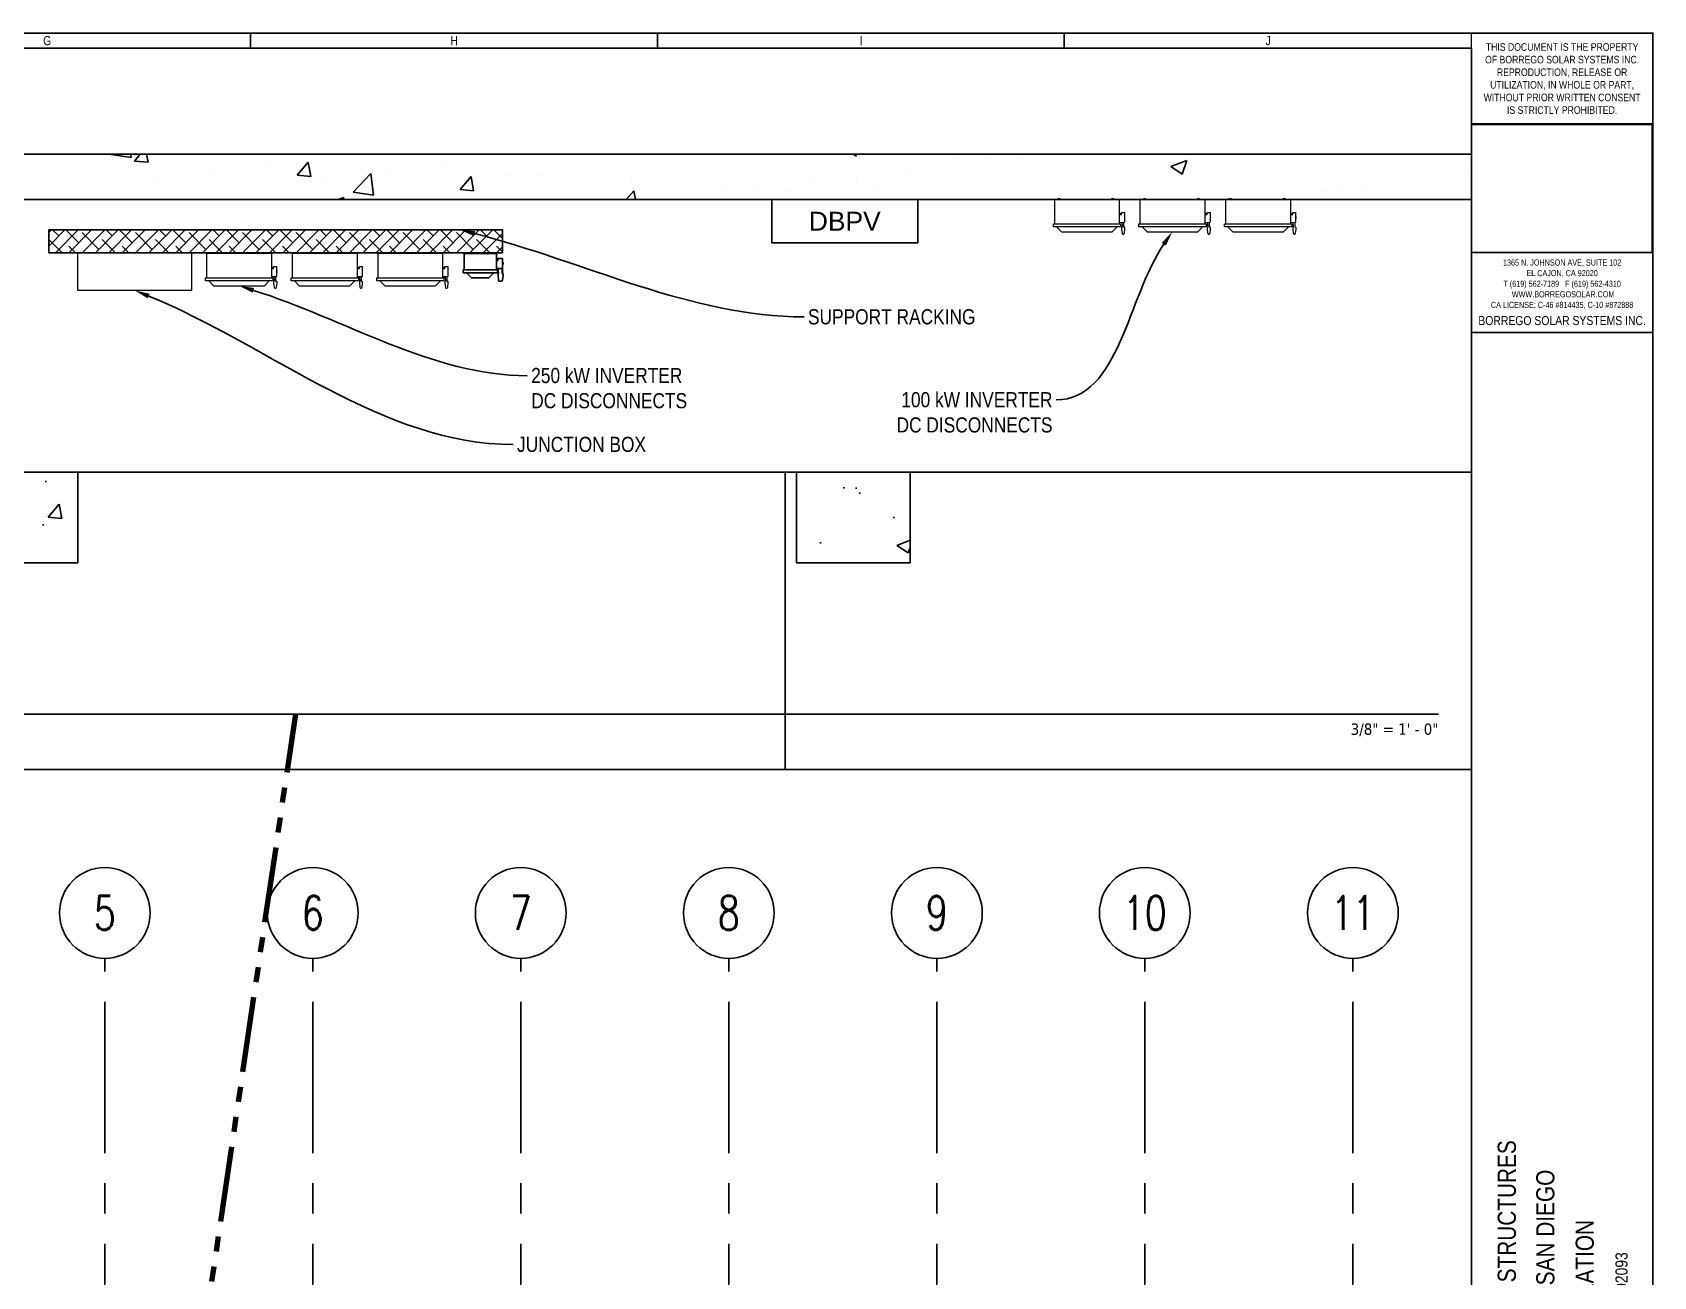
# Model space of a CAD drawing. Header units: inches. Extents: x -0.6 to 34.9, y 0.8 to 24.1.
# Drawn here: x 21.46 to 34.86, y 13.8 to 24.08 of the extents above; entities that cross this region are included whole.
import ezdxf
from ezdxf import colors
from ezdxf.entities.mleader import LeaderData, LeaderLine
from ezdxf.enums import TextEntityAlignment as Align
from ezdxf.math import Vec2, Vec3

# ---------------------------------------------------------------- set-up
doc = ezdxf.new("R2010")
doc.units = ezdxf.units.IN
doc.header["$MEASUREMENT"] = 0
for name, pattern in [('772-1$0$CENTER', [2, 1.25, -0.25, 0.25, -0.25]), ('DASHED', [0.75, 0.5, -0.25]), ('PHANTOM2', [1.25, 0.625, -0.125, 0.125, -0.125, 0.125, -0.125])]:
    doc.linetypes.add(name, pattern=pattern)
for name, color, linetype in [('$AUDIT_BAD_LAYER1', 7, 'Continuous'), ('772-1$0$A-AREA', 9, 'Continuous'), ('772-1$0$A-COLS', 1, 'Continuous'), ('772-1$0$A-GRID', 8, '772-1$0$CENTER'), ('772-1$0$A-WALL-FULL', 7, 'Continuous'), ('772-1$0$A-WALL-PATT', 8, 'Continuous'), ('Annotations', 250, 'Continuous'), ('BORDER', 7, 'Continuous'), ('BS Title Block 24 x 36$0$TITLEBLOCK', 7, 'Continuous'), ('E - Equipment New', 7, 'Continuous'), ('OBJECT1', 1, 'Continuous')]:
    doc.layers.add(name, color=color, linetype=linetype)
doc.layers.add('CONTINUOUS1', color=7, linetype='Continuous', lineweight=20)
doc.layers.add('Non Printing', color=253, linetype='Continuous', plot=False)
doc.styles.add('772-1$0$WDI-01', font='romans.shx')
doc.styles.add('Borrego 16TH', font='ARIALN.TTF', dxfattribs={"height": 0.0875})
doc.styles.add('Borrego 8th NO-ANNO', font='ARIALN.TTF')
doc.styles.add('BS Title Block 24 x 36$0$Borrego', font='ARIALN.TTF')
doc.styles.get("Standard").update_dxf_attribs({"font": 'ARIAL.TTF'})
doc.styles.add('Tahoma', font='TAHOMA.TTF')
picture_1 = doc.add_image_def('image1.tif', size_in_pixel=(1233, 872))
pattern_1 = [(50, (-47.0093, -102.9723), (1.344863, -0.11766), [0.140625, -1.546875]), (355, (-47.0093, -102.9723), (-0.260159, 1.41036), [0.1125, -1.2375]), (100.4514, (-46.8972, -102.9822), (1.084705, 1.292699), [0.119513, -1.314641]), (46.1842, (-47.0093, -102.5973), (2.001077, -0.310348), [0.210937, -2.320312]), (96.6356, (-46.8425, -102.6232), (1.752493, 1.82647), [0.17927, -1.971962]), (351.1842, (-47.0093, -102.5973), (1.75249, 1.826472), [0.16875, -1.85625]), (21, (-46.8218, -102.6911), (1.119201, -0.75491), [0.140625, -1.546875]), (326, (-46.8218, -102.6911), (0.456216, 1.359656), [0.1125, -1.2375]), (71.4514, (-46.7285, -102.754), (1.575417, 0.604745), [0.119513, -1.314641]), (37.5, (-47.00926, -102.97235), (0.0227997, 0.624176), [0, -1.2225, 0, -1.25625, 0, -1.2421875]), (7.5, (-47.00926, -102.97235), (0.4932554, 0.739522), [0, -0.71625, 0, -1.194375, 0, -0.4734375]), (327.5, (-47.4274, -102.97235), (1.000917, -0.0422904), [0, -0.46875, 0, -1.4625, 0, -1.940625]), (317.5, (-47.6149, -102.97235), (1.093474, 0.187697), [0, -0.609375, 0, -0.97125, 0, -1.378125])]

# ---------------------------------------------------------------- blocks, each defined once
blk = doc.blocks.new('*E139')
at = {"layer": '772-1$0$A-GRID'}
for p, q in [((11.871, 0, 0), (11.871, 15.608, 0)), ((13.589, 0, 0), (13.589, 15.608, 0)), ((15.308, 0, 0), (15.308, 15.608, 0)), ((17.027, 0, 0), (17.027, 15.608, 0))]:
    blk.add_line(p, q, dxfattribs=at)
at = {"layer": '772-1$0$A-GRID', "linetype": '772-1$0$CENTER'}
for p, q in [((18.746, 0, 0), (18.746, 15.608, 0)), ((20.464, 0, 0), (20.464, 15.608, 0)), ((22.183, 0, 0), (22.183, 15.608, 0))]:
    blk.add_line(p, q, dxfattribs=at)
at = {"layer": '772-1$0$A-GRID', "color": 30, "linetype": 'Continuous'}
for centre in [(11.871, 15.983, 0), (13.589, 15.983, 0), (15.308, 15.983, 0), (17.027, 15.983, 0), (18.746, 15.983, 0), (20.464, 15.983, 0), (22.183, 15.983, 0)]:
    blk.add_circle(centre, 0.375, dxfattribs=at)
at = {"layer": '772-1$0$A-GRID', "color": 2, "linetype": 'Continuous', "style": '772-1$0$WDI-01', "width": 0.75}
for s, height, p in [('5', 0.281, (11.871, 15.983, 0)), ('6', 0.281, (13.589, 15.983, 0)), ('7', 0.281, (15.308, 15.983, 0)), ('8', 0.281, (17.027, 15.983, 0)), ('9', 0.281, (18.746, 15.983, 0)), ('10', 0.2813, (20.464, 15.983, 0)), ('11', 0.2813, (22.183, 15.983, 0))]:
    blk.add_text(s, height=height, dxfattribs=at).set_placement(p, align=Align.MIDDLE)
blk = doc.blocks.new('*E277')
at = {"layer": '772-1$0$A-WALL-PATT'}
h = blk.add_hatch(dxfattribs=at)
h.set_pattern_fill('AR-CONC', color=256, scale=0.1875, style=0)
h.set_pattern_definition(pattern_1)
h.paths.add_polyline_path([(1.462, 1.708), (1.462, 2.458), (0.525, 2.458), (0.525, 1.708)])
h = blk.add_hatch(dxfattribs=at)
h.set_pattern_fill('AR-CONC', color=256, scale=0.1875, style=0)
h.set_pattern_definition(pattern_1)
h.paths.add_polyline_path([(7.4, 2.458), (7.4, 1.708), (8.337, 1.708), (8.337, 2.458)])
h = blk.add_hatch(dxfattribs=at)
h.set_pattern_fill('AR-CONC', color=256, scale=0.1875, style=0)
h.set_pattern_definition(pattern_1)
h.paths.add_polyline_path([(14.275, 2.458), (14.275, 1.708), (15.212, 1.708), (15.212, 2.458)])
at = {"layer": '772-1$0$A-AREA'}
for points in [[(19.85, 5.083), (0, 5.083)], [(19.85, 4.708), (0, 4.708)], [(0, 2.458), (19.85, 2.458)], [(19.85, 2.458), (14.181, 2.458), (14.181, 0)]]:
    blk.add_lwpolyline(points, dxfattribs=at)
at = {"layer": '772-1$0$A-COLS'}
for points in [[(0.525, 2.458), (0.525, 1.708), (1.462, 1.708), (1.462, 2.458)], [(7.4, 2.458), (7.4, 1.708), (8.337, 1.708), (8.337, 2.458)], [(14.275, 2.458), (14.275, 1.708), (15.212, 1.708), (15.212, 2.458)]]:
    blk.add_lwpolyline(points, close=True, dxfattribs=at)
at = {"layer": '772-1$0$A-WALL-FULL'}
for p, q in [((19.85, 5.083), (0, 5.083)), ((0, 4.708), (19.85, 4.708))]:
    blk.add_line(p, q, dxfattribs=at)
at = {"layer": '772-1$0$A-WALL-PATT'}
for p, q in [((1.654, 4.991), (1.654, 4.991)), ((1.778, 4.961), (1.778, 4.961)), ((2.384, 5.083), (2.412, 5.064)), ((2.412, 5.064), (2.419, 5.083)), ((2.726, 5.081), (2.726, 5.081)), ((4.732, 4.97), (4.732, 4.97)), ((5.013, 4.977), (5.018, 4.979)), ((5.013, 4.977), (5.018, 4.974)), ((5.018, 4.979), (5.145, 5.027)), ((5.018, 4.974), (5.107, 4.914)), ((5.107, 4.914), (5.145, 5.027)), ((5.201, 5.031), (5.201, 5.031)), ((6.56, 4.99), (6.56, 4.99)), ((7.905, 5.079), (7.905, 5.079)), ((8.611, 5.081), (8.613, 5.083)), ((8.611, 5.081), (8.777, 5.055)), ((8.777, 5.055), (8.774, 5.083)), ((8.804, 5.027), (8.852, 5.083)), ((8.804, 5.027), (8.916, 5.017)), ((8.916, 5.017), (8.904, 5.083)), ((8.906, 5.037), (8.906, 5.037)), ((9.907, 4.994), (9.907, 4.994)), ((10.145, 5.008), (10.145, 5.008)), ((10.149, 4.909), (10.24, 5.017)), ((10.261, 4.899), (10.24, 5.017)), ((11.331, 5.011), (11.331, 5.011)), ((14.743, 5.083), (14.766, 5.068)), ((14.766, 5.068), (14.771, 5.083)), ((15.563, 5.046), (15.563, 5.046)), ((15.863, 5.057), (15.863, 5.057)), ((16.128, 5.052), (16.128, 5.052)), ((17.367, 4.981), (17.499, 5.031)), ((17.367, 4.981), (17.461, 4.918)), ((17.461, 4.918), (17.499, 5.031)), ((0.816, 4.829), (0.816, 4.829)), ((5.586, 4.85), (5.586, 4.85)), ((5.65, 4.898), (5.65, 4.898)), ((7.708, 4.827), (7.839, 4.877)), ((7.708, 4.827), (7.801, 4.764)), ((7.801, 4.764), (7.839, 4.877)), ((8.966, 4.852), (8.966, 4.852)), ((9.435, 4.914), (9.435, 4.914)), ((10.149, 4.909), (10.261, 4.899)), ((10.384, 4.891), (10.384, 4.891)), ((10.612, 4.771), (10.758, 4.923)), ((10.779, 4.745), (10.758, 4.923)), ((10.908, 4.952), (10.908, 4.952)), ((11.494, 4.791), (11.585, 4.899)), ((11.606, 4.782), (11.585, 4.899)), ((11.909, 4.91), (11.909, 4.91)), ((12.134, 4.906), (12.134, 4.906)), ((12.91, 4.868), (12.91, 4.868)), ((13.911, 4.825), (13.911, 4.825)), ((14.379, 4.891), (14.379, 4.891)), ((14.77, 4.869), (14.77, 4.869)), ((15.165, 4.92), (15.165, 4.92)), ((19.797, 4.929), (19.797, 4.929)), ((0.56, 4.804), (0.56, 4.804)), ((2.837, 4.72), (2.837, 4.72)), ((3.547, 4.814), (3.547, 4.814)), ((4.557, 4.711), (4.557, 4.711)), ((4.639, 4.73), (4.639, 4.73)), ((9.421, 4.759), (9.421, 4.759)), ((10.486, 4.708), (10.534, 4.727)), ((10.528, 4.708), (10.534, 4.727)), ((10.612, 4.771), (10.779, 4.745)), ((11.04, 4.718), (11.04, 4.718)), ((11.494, 4.791), (11.606, 4.782)), ((12.868, 4.708), (12.929, 4.781)), ((12.943, 4.708), (12.929, 4.781)), ((13.2, 4.735), (13.2, 4.735)), ((13.669, 4.797), (13.669, 4.797)), ((14.192, 4.779), (14.192, 4.779)), ((14.912, 4.783), (14.912, 4.783)), ((15.913, 4.741), (15.913, 4.741)), ((18.613, 4.773), (18.613, 4.773)), ((18.766, 4.776), (18.766, 4.776)), ((18.989, 4.821), (18.989, 4.821))]:
    blk.add_line(p, q, dxfattribs=at)
blk = doc.blocks.new('Border 24 x 36')
for p, q in [((24.038, 23.5), (24.038, 23.625)), ((27.4, 23.5), (27.4, 23.625)), ((30.762, 23.5), (30.762, 23.625))]:
    blk.add_line(p, q)
at = {"layer": 'BORDER'}
blk.add_line((34.125, 23.5), (0.5, 23.5), dxfattribs=at)
at = {"layer": 'BORDER', "const_width": 0.0125}
blk.add_lwpolyline([(0.375, 0.375), (35.625, 0.375), (35.625, 23.625), (0.375, 23.625)], close=True, dxfattribs=at)
at = {"layer": 'BORDER', "char_height": 0.075, "width": 0.18967, "attachment_point": 5, "style": 'Borrego 16TH'}
for s, insert in [('G', (22.358, 23.563)), ('H', (25.721, 23.563)), ('I', (29.083, 23.563)), ('J', (32.446, 23.563))]:
    blk.add_mtext(s, dxfattribs=dict(at, insert=insert))
blk = doc.blocks.new('*U284')
blk.add_line((0.842, -0.513), (19.727, -0.513))
blk.add_circle((0.592, -0.513), 0.25)
at = {"style": 'Tahoma', "flags": 8}
blk.add_attdef('VIEWNAME', text='', height=0.188, dxfattribs=at).set_placement((1.092, -0.511), align=Align.BOTTOM_LEFT)
blk.add_attdef('#', text='', height=0.188, dxfattribs=at).set_placement((0.592, -0.511), align=Align.MIDDLE_CENTER)
blk.add_attdef('VPSCALE', text='', height=0.0938, dxfattribs=at).set_placement((19.727, -0.589), align=Align.TOP_RIGHT)
blk = doc.blocks.new('BS Title Block 24 x 36')
at = {"layer": 'BS Title Block 24 x 36$0$TITLEBLOCK'}
blk.add_line((-1.5, 23.25), (-1.5, 23.25), dxfattribs=at)
at = {"layer": 'BS Title Block 24 x 36$0$TITLEBLOCK', "const_width": 0.0125}
for points in [[(-1.5, 0), (0, 0), (0, 23.25), (-1.5, 23.25)], [(0, 0), (-1.5, 0), (-1.5, 23.25), (0, 23.25)]]:
    blk.add_lwpolyline(points, close=True, dxfattribs=at)
for points in [[(-1.5, 22.5), (0, 22.5)], [(-1.5, 21.439), (0, 21.439)], [(-1.5, 20.777), (0, 20.777)]]:
    blk.add_lwpolyline(points, dxfattribs=at)
at = {"layer": 'BS Title Block 24 x 36$0$TITLEBLOCK', "insert": (-0.75, 22.875), "char_height": 0.0625, "width": 1.34656, "attachment_point": 5, "style": 'BS Title Block 24 x 36$0$Borrego'}
blk.add_mtext('THIS DOCUMENT IS THE PROPERTY OF BORREGO SOLAR SYSTEMS INC. REPRODUCTION, RELEASE OR UTILIZATION, IN WHOLE OR PART, WITHOUT PRIOR WRITTEN CONSENT IS STRICTLY PROHIBITED.', dxfattribs=at)
at = {"layer": 'BS Title Block 24 x 36$0$TITLEBLOCK', "line_spacing_factor": 1.05, "style": 'BS Title Block 24 x 36$0$Borrego'}
for s, insert, char_height, width, attachment_point in [('1365 N. JOHNSON AVE, SUITE 102\\PEL CAJON, CA 92020\\PT (619) 562-7189   F (619) 562-4310\\P WWW.BORREGOSOLAR.COM\\PCA LICENSE: C-46 #814435, C-10 #872888  ', (-0.75, 21.176), 0.05, 1.5, 5), ('BORREGO SOLAR SYSTEMS INC.', (-0.75, 20.914), 0.075, 1.75, 2)]:
    blk.add_mtext(s, dxfattribs=dict(at, insert=insert, char_height=char_height, width=width, attachment_point=attachment_point))
at = {"layer": 'BS Title Block 24 x 36$0$TITLEBLOCK', "width": 4.25, "attachment_point": 5, "rotation": 90, "style": 'BS Title Block 24 x 36$0$Borrego'}
for s, insert, char_height in [('GILMAN AND HOPKINS PARKING STRUCTURES', (-1.206, 12.139), 0.15), ('UNIVERSITY OF CALIFORNIA, SAN DIEGO', (-0.875, 12.139), 0.15), ('PHOTOVOLTAIC INSTALLATION', (-0.562, 12.139), 0.15), ('9500 GILMAN DR. LA JOLLA, CA 92093', (-0.25, 12.139), 0.1)]:
    blk.add_mtext(s, dxfattribs=dict(at, insert=insert, char_height=char_height))
image = blk.add_image(picture_1, insert=(-1.5, 21.439), size_in_units=(1.493, 1.056))
image.dxf.flags = 7
at = {"layer": 'BS Title Block 24 x 36$0$TITLEBLOCK'}
image = blk.add_image(picture_1, insert=(-1.5, 21.439), size_in_units=(1.5, 1.061), dxfattribs=at)
image.dxf.flags = 11

msp = doc.modelspace()

# ---------------------------------------------------------------- hatches: boundary and pattern name
at = {"layer": 'E - Equipment New'}
h = msp.add_hatch(dxfattribs=at)
h.set_pattern_fill('ANSI38', color=256, scale=20, style=0)
h.set_pattern_definition([(45, (-33.5077, -84.27698), (-0.055242716, 0.055242716), []), (135, (-33.5077, -84.27698), (-0.16572815, 0.055242716), [0.1953125, -0.1171875])])
h.paths.add_polyline_path([(25.347, 22.259), (21.597, 22.259), (21.597, 22.447), (25.347, 22.447)])

# ---------------------------------------------------------------- linework, layer by layer
at = {"layer": 'Annotations', "linetype": 'PHANTOM2', "lineweight": 100}
msp.add_line((22.472, 10.545), (23.638, 18.447), dxfattribs=at)
at = {"layer": 'CONTINUOUS1'}
for p, q in [((30.446, 22.698), (29.907, 22.698)), ((29.907, 22.698), (29.907, 22.497)), ((29.931, 22.698), (29.938, 22.706)), ((29.938, 22.706), (29.949, 22.706)), ((29.949, 22.706), (29.956, 22.698)), ((30.378, 22.698), (30.385, 22.706)), ((30.385, 22.706), (30.396, 22.706)), ((30.396, 22.706), (30.403, 22.698)), ((30.446, 22.497), (30.446, 22.698)), ((31.153, 22.698), (30.614, 22.698)), ((30.614, 22.698), (30.614, 22.497)), ((30.638, 22.698), (30.645, 22.706)), ((30.645, 22.706), (30.657, 22.706)), ((30.657, 22.706), (30.663, 22.698)), ((31.085, 22.698), (31.092, 22.706)), ((31.092, 22.706), (31.104, 22.706)), ((31.104, 22.706), (31.11, 22.698)), ((31.153, 22.497), (31.153, 22.698)), ((31.861, 22.698), (31.322, 22.698)), ((31.322, 22.698), (31.322, 22.497)), ((31.346, 22.698), (31.352, 22.706)), ((31.352, 22.706), (31.364, 22.706)), ((31.364, 22.706), (31.37, 22.698)), ((31.793, 22.698), (31.799, 22.706)), ((31.799, 22.706), (31.811, 22.706)), ((31.811, 22.706), (31.817, 22.698)), ((31.861, 22.497), (31.861, 22.698)), ((30.446, 22.583), (30.462, 22.583)), ((30.446, 22.575), (30.462, 22.575)), ((30.446, 22.542), (30.446, 22.558)), ((30.446, 22.509), (30.485, 22.51)), ((30.462, 22.575), (30.462, 22.591)), ((30.462, 22.591), (30.485, 22.591)), ((30.463, 22.51), (30.467, 22.47)), ((30.481, 22.469), (30.481, 22.51)), ((30.485, 22.591), (30.485, 22.51)), ((30.489, 22.558), (30.485, 22.558)), ((30.485, 22.542), (30.489, 22.542)), ((30.489, 22.542), (30.489, 22.558)), ((31.153, 22.583), (31.169, 22.583)), ((31.153, 22.575), (31.169, 22.575)), ((31.153, 22.542), (31.153, 22.558)), ((31.153, 22.509), (31.193, 22.51)), ((31.169, 22.575), (31.169, 22.591)), ((31.169, 22.591), (31.193, 22.591)), ((31.17, 22.51), (31.174, 22.47)), ((31.188, 22.469), (31.188, 22.51)), ((31.193, 22.591), (31.193, 22.51)), ((31.197, 22.558), (31.193, 22.558)), ((31.193, 22.542), (31.197, 22.542)), ((31.197, 22.542), (31.197, 22.558)), ((31.861, 22.583), (31.877, 22.583)), ((31.861, 22.575), (31.877, 22.575)), ((31.861, 22.542), (31.861, 22.558)), ((31.861, 22.509), (31.9, 22.51)), ((31.877, 22.575), (31.877, 22.591)), ((31.877, 22.591), (31.9, 22.591)), ((31.878, 22.51), (31.881, 22.47)), ((31.896, 22.469), (31.896, 22.51)), ((31.9, 22.591), (31.9, 22.51)), ((31.904, 22.558), (31.9, 22.558)), ((31.9, 22.542), (31.904, 22.542)), ((31.904, 22.542), (31.904, 22.558)), ((29.899, 22.473), (29.899, 22.497)), ((29.899, 22.497), (30.454, 22.497)), ((30.454, 22.473), (29.899, 22.473)), ((29.925, 22.473), (29.966, 22.432)), ((29.966, 22.432), (30.384, 22.432)), ((30.384, 22.432), (30.425, 22.473)), ((30.454, 22.497), (30.454, 22.473)), ((30.462, 22.466), (30.462, 22.454)), ((30.462, 22.454), (30.466, 22.42)), ((30.467, 22.47), (30.466, 22.47)), ((30.472, 22.413), (30.479, 22.413)), ((30.485, 22.469), (30.481, 22.469)), ((30.485, 22.42), (30.489, 22.454)), ((30.489, 22.454), (30.489, 22.465)), ((30.606, 22.473), (30.606, 22.497)), ((30.606, 22.497), (31.162, 22.497)), ((31.162, 22.473), (30.606, 22.473)), ((30.633, 22.473), (30.673, 22.432)), ((30.673, 22.432), (31.092, 22.432)), ((31.092, 22.432), (31.132, 22.473)), ((31.162, 22.497), (31.162, 22.473)), ((31.169, 22.466), (31.169, 22.454)), ((31.169, 22.454), (31.173, 22.42)), ((31.174, 22.47), (31.173, 22.47)), ((31.18, 22.413), (31.186, 22.413)), ((31.193, 22.469), (31.188, 22.469)), ((31.193, 22.42), (31.197, 22.454)), ((31.197, 22.454), (31.197, 22.465)), ((31.313, 22.473), (31.313, 22.497)), ((31.313, 22.497), (31.869, 22.497)), ((31.869, 22.473), (31.313, 22.473)), ((31.34, 22.473), (31.381, 22.432)), ((31.381, 22.432), (31.799, 22.432)), ((31.799, 22.432), (31.84, 22.473)), ((31.869, 22.497), (31.869, 22.473)), ((31.877, 22.466), (31.877, 22.454)), ((31.877, 22.454), (31.88, 22.42)), ((31.881, 22.47), (31.88, 22.47)), ((31.887, 22.413), (31.893, 22.413)), ((31.9, 22.469), (31.896, 22.469)), ((31.9, 22.42), (31.904, 22.454)), ((31.904, 22.454), (31.904, 22.465)), ((23.44, 22.251), (22.901, 22.251)), ((22.901, 22.251), (22.901, 22.051)), ((22.925, 22.251), (22.932, 22.259)), ((22.932, 22.259), (22.944, 22.259)), ((22.944, 22.259), (22.95, 22.251)), ((23.372, 22.251), (23.379, 22.259)), ((23.379, 22.259), (23.391, 22.259)), ((23.391, 22.259), (23.397, 22.251)), ((23.44, 22.051), (23.44, 22.251)), ((24.148, 22.251), (23.609, 22.251)), ((23.609, 22.251), (23.609, 22.051)), ((23.633, 22.251), (23.639, 22.259)), ((23.639, 22.259), (23.651, 22.259)), ((23.651, 22.259), (23.657, 22.251)), ((24.08, 22.251), (24.086, 22.259)), ((24.086, 22.259), (24.098, 22.259)), ((24.098, 22.259), (24.104, 22.251)), ((24.148, 22.051), (24.148, 22.251)), ((24.855, 22.251), (24.316, 22.251)), ((24.316, 22.251), (24.316, 22.051)), ((24.34, 22.251), (24.347, 22.259)), ((24.347, 22.259), (24.358, 22.259)), ((24.358, 22.259), (24.365, 22.251)), ((24.787, 22.251), (24.794, 22.259)), ((24.794, 22.259), (24.805, 22.259)), ((24.805, 22.259), (24.812, 22.251)), ((24.855, 22.051), (24.855, 22.251)), ((23.44, 22.136), (23.456, 22.136)), ((23.44, 22.128), (23.456, 22.128)), ((23.44, 22.095), (23.44, 22.112)), ((23.456, 22.128), (23.456, 22.144)), ((23.456, 22.144), (23.48, 22.144)), ((23.48, 22.144), (23.48, 22.063)), ((23.484, 22.112), (23.48, 22.112)), ((23.484, 22.095), (23.484, 22.112)), ((24.148, 22.136), (24.164, 22.136)), ((24.148, 22.128), (24.164, 22.128)), ((24.148, 22.095), (24.148, 22.112)), ((24.164, 22.128), (24.164, 22.144)), ((24.164, 22.144), (24.187, 22.144)), ((24.187, 22.144), (24.187, 22.063)), ((24.191, 22.112), (24.187, 22.112)), ((24.191, 22.095), (24.191, 22.112)), ((24.855, 22.136), (24.871, 22.136)), ((24.855, 22.128), (24.871, 22.128)), ((24.855, 22.095), (24.855, 22.112)), ((24.871, 22.128), (24.871, 22.144)), ((24.871, 22.144), (24.894, 22.144)), ((24.894, 22.144), (24.894, 22.063)), ((24.898, 22.112), (24.894, 22.112)), ((24.898, 22.095), (24.898, 22.112)), ((22.893, 22.026), (22.893, 22.051)), ((22.893, 22.051), (23.449, 22.051)), ((23.449, 22.026), (22.893, 22.026)), ((22.92, 22.026), (22.96, 21.985)), ((22.96, 21.985), (23.379, 21.985)), ((23.379, 21.985), (23.419, 22.026)), ((23.44, 22.063), (23.48, 22.063)), ((23.449, 22.051), (23.449, 22.026)), ((23.456, 22.02), (23.456, 22.007)), ((23.456, 22.007), (23.46, 21.973)), ((23.457, 22.063), (23.461, 22.024)), ((23.461, 22.024), (23.46, 22.024)), ((23.475, 22.022), (23.475, 22.063)), ((23.48, 22.022), (23.475, 22.022)), ((23.48, 22.095), (23.484, 22.095)), ((23.48, 21.973), (23.484, 22.007)), ((23.484, 22.007), (23.484, 22.018)), ((23.6, 22.026), (23.6, 22.051)), ((23.6, 22.051), (24.156, 22.051)), ((24.156, 22.026), (23.6, 22.026)), ((23.627, 22.026), (23.668, 21.985)), ((23.668, 21.985), (24.086, 21.985)), ((24.086, 21.985), (24.127, 22.026)), ((24.148, 22.063), (24.187, 22.063)), ((24.156, 22.051), (24.156, 22.026)), ((24.164, 22.02), (24.164, 22.007)), ((24.164, 22.007), (24.168, 21.973)), ((24.165, 22.063), (24.168, 22.024)), ((24.168, 22.024), (24.167, 22.024)), ((24.183, 22.022), (24.183, 22.063)), ((24.187, 22.022), (24.183, 22.022)), ((24.187, 22.095), (24.191, 22.095)), ((24.187, 21.973), (24.191, 22.007)), ((24.191, 22.007), (24.191, 22.018)), ((24.308, 22.026), (24.308, 22.051)), ((24.308, 22.051), (24.863, 22.051)), ((24.863, 22.026), (24.308, 22.026)), ((24.334, 22.026), (24.375, 21.985)), ((24.375, 21.985), (24.793, 21.985)), ((24.793, 21.985), (24.834, 22.026)), ((24.855, 22.063), (24.894, 22.063)), ((24.863, 22.051), (24.863, 22.026)), ((24.871, 22.02), (24.871, 22.007)), ((24.871, 22.007), (24.875, 21.973)), ((24.872, 22.063), (24.876, 22.024)), ((24.876, 22.024), (24.875, 22.024)), ((24.89, 22.022), (24.89, 22.063)), ((24.894, 22.022), (24.89, 22.022)), ((24.894, 22.095), (24.898, 22.095)), ((24.894, 21.973), (24.898, 22.007)), ((24.898, 22.007), (24.898, 22.018)), ((23.467, 21.967), (23.473, 21.967)), ((24.174, 21.967), (24.18, 21.967)), ((24.881, 21.967), (24.888, 21.967))]:
    msp.add_line(p, q, dxfattribs=at)
msp.add_lwpolyline([(22.776, 21.947), (21.839, 21.947), (21.839, 22.259), (22.776, 22.259)], close=True, dxfattribs=at)
for centre, radius, start, end in [((30.466, 22.466), 0.0039, 90, 180), ((30.472, 22.42), 0.00651, 183.116, 270), ((30.479, 22.42), 0.00651, 270, 356.8842), ((30.485, 22.465), 0.0039, 0, 90), ((31.173, 22.466), 0.0039, 90, 180), ((31.18, 22.42), 0.00651, 183.116, 270), ((31.186, 22.42), 0.00651, 270, 356.8842), ((31.193, 22.465), 0.0039, 0, 90), ((31.88, 22.466), 0.0039, 90, 180), ((31.887, 22.42), 0.00651, 183.116, 270), ((31.893, 22.42), 0.00651, 270, 356.8842), ((31.9, 22.465), 0.0039, 0, 90), ((23.46, 22.02), 0.0039, 90, 180), ((23.467, 21.973), 0.00651, 183.116, 270), ((23.473, 21.973), 0.00651, 270, 356.8842), ((23.48, 22.018), 0.0039, 0, 90), ((24.167, 22.02), 0.0039, 90, 180), ((24.174, 21.973), 0.00651, 183.116, 270), ((24.18, 21.973), 0.00651, 270, 356.8842), ((24.187, 22.018), 0.0039, 0, 90), ((24.875, 22.02), 0.0039, 90, 180), ((24.881, 21.973), 0.00651, 183.116, 270), ((24.888, 21.973), 0.00651, 270, 356.8842), ((24.894, 22.018), 0.0039, 0, 90)]:
    msp.add_arc(centre, radius, start, end, dxfattribs=at)
at = {"layer": 'E - Equipment New'}
for points in [[(27.572, 22.698), (28.778, 22.698), (28.778, 22.341), (27.572, 22.341)], [(25.347, 22.259), (21.597, 22.259), (21.597, 22.447), (25.347, 22.447)]]:
    msp.add_lwpolyline(points, close=True, dxfattribs=at)
at = {"layer": 'Non Printing', "linetype": 'Continuous'}
for points in [[(13.502, 17.989), (33.352, 17.989), (33.352, 23.947), (13.502, 23.947)], [(9.85, 0.822), (33.352, 0.822), (33.352, 17.989), (9.85, 17.989)]]:
    msp.add_lwpolyline(points, close=True, dxfattribs=at)
at = {"layer": 'OBJECT1'}
for p, q in [((25.296, 22.202), (25.308, 22.202)), ((25.296, 22.162), (25.296, 22.178)), ((25.296, 22.129), (25.347, 22.129))]:
    msp.add_line(p, q, dxfattribs=at)
at = {"layer": 'OBJECT1', "flags": 128}
for points in [[(25.296, 22.117), (25.296, 22.251), (25.031, 22.251), (25.031, 22.117)], [(25.055, 22.251), (25.062, 22.259), (25.074, 22.259), (25.08, 22.251)], [(25.228, 22.251), (25.235, 22.259), (25.247, 22.259), (25.253, 22.251)], [(25.023, 22.092), (25.023, 22.117), (25.305, 22.117), (25.305, 22.092), (25.023, 22.092)], [(25.296, 22.194), (25.308, 22.194), (25.308, 22.21), (25.347, 22.21), (25.347, 22.21), (25.347, 22.088)], [(25.347, 22.161), (25.351, 22.161), (25.351, 22.178), (25.347, 22.178)], [(25.05, 22.092), (25.09, 22.052), (25.235, 22.052), (25.275, 22.092)]]:
    msp.add_lwpolyline(points, dxfattribs=at)
msp.add_lwpolyline([(25.309, 22.129), (25.315, 22.09), (25.314, 22.09, 0.414214), (25.31, 22.086), (25.31, 22.074), (25.314, 22.03, 0.09371), (25.314, 22.027, 0.094504), (25.316, 22.025, 0.095609), (25.318, 22.024, 0.09642), (25.32, 22.024), (25.34, 22.023, 0.398374), (25.347, 22.03), (25.351, 22.073), (25.351, 22.084, 0.414215), (25.347, 22.088), (25.343, 22.088), (25.343, 22.129)], format="xyb", dxfattribs=at)

# ---------------------------------------------------------------- block references
at = {"layer": '$AUDIT_BAD_LAYER1'}
msp.add_blockref('BS Title Block 24 x 36', (34.852, 0.822), dxfattribs=at)
msp.add_blockref('Border 24 x 36', (-0.773, 0.447))
at = {"layer": 'Annotations', "linetype": 'DASHED'}
ref = msp.add_blockref('*U284', (13.353, 18.959), dxfattribs=at)
ref.add_attrib('VPSCALE', '3/8" = 1\' - 0"', dxfattribs={"layer": '0', "height": 0.0938, "style": 'Tahoma'}).set_placement((33.08, 18.37), align=Align.TOP_RIGHT)
ref.add_attrib('VIEWNAME', 'ELECTRICAL EQUIPMENT LAYOUT', dxfattribs={"layer": '0', "height": 0.1875, "style": 'Tahoma'}).set_placement((14.445, 18.449), align=Align.BOTTOM_LEFT)
ref.add_attrib('#', '3', dxfattribs={"layer": '0', "height": 0.188, "style": 'Tahoma'}).set_placement((13.945, 18.449), align=Align.MIDDLE_CENTER)
at = {"layer": 'BORDER'}
for name, p in [('*E277', (13.502, 17.989)), ('*E139', (10.19, 0.822, 0))]:
    msp.add_blockref(name, p, dxfattribs=at)

# ---------------------------------------------------------------- texts
at = {"layer": 'E - Equipment New', "insert": (28.175, 22.519), "char_height": 0.1562, "width": 0.43342, "attachment_point": 5}
msp.add_mtext('DBPV', dxfattribs=at)

# ---------------------------------------------------------------- leaders
at = {"layer": 'Annotations'}
ml = msp.add_multileader_mtext('Standard', dxfattribs=at)
ml.set_content('SUPPORT RACKING', color=256, style='Borrego 8th NO-ANNO')
ml.set_leader_properties()
ml.build(insert=Vec2(0, 0))
ml.multileader.update_dxf_attribs({"leader_type": 2, "dogleg_length": 0.36, "arrow_head_size": 0.125})
ctx = ml.context
ctx.base_point, ctx.char_height, ctx.arrow_head_size, ctx.landing_gap_size, ctx.plane_origin = Vec3(27.84, 21.728), 0.125, 0.125, 0.0312, Vec3(27.131, 21.244)
notes = []
notes.append((ctx, [(0, (1, 1, 0), (27.48, 21.728), (1, 0), 0.36, [(0, [(24.995, 22.447)], 0, [])])]))
ctx.mtext.insert, ctx.mtext.flow_direction = Vec3(27.871, 21.792), 5
ml = msp.add_multileader_mtext('Standard', dxfattribs=at)
ml.set_content('100 kW INVERTER \\PDC DISCONNECTS', color=256, style='Borrego 8th NO-ANNO')
ml.set_leader_properties()
ml.build(insert=Vec2(0, 0))
ml.multileader.update_dxf_attribs({"leader_type": 2, "dogleg_length": 0.36, "arrow_head_size": 0.125})
ctx = ml.context
ctx.base_point, ctx.char_height, ctx.arrow_head_size, ctx.landing_gap_size, ctx.plane_origin = Vec3(28.589, 21.043), 0.125, 0.125, 0.0312, Vec3(25.895, 20.815)
ctx.text_align_type = 2
notes.append((ctx, [(1, (1, 1, 0), (30.282, 21.043), (-1, 0), 0.36, [(0, [(30.882, 22.432)], 0, [])])]))
ctx.mtext.insert, ctx.mtext.alignment, ctx.mtext.flow_direction = Vec3(29.891, 21.107), 3, 5
ml = msp.add_multileader_mtext('Standard', dxfattribs=at)
ml.set_content('250 kW INVERTER\\PDC DISCONNECTS', color=256, style='Borrego 8th NO-ANNO')
ml.set_leader_properties()
ml.build(insert=Vec2(0, 0))
ml.multileader.update_dxf_attribs({"leader_type": 2, "dogleg_length": 0.36, "arrow_head_size": 0.125})
ctx = ml.context
ctx.base_point, ctx.char_height, ctx.arrow_head_size, ctx.landing_gap_size, ctx.plane_origin = Vec3(25.552, 21.243), 0.125, 0.125, 0.0312, Vec3(25.188, 20.815)
notes.append((ctx, [(0, (1, 1, 0), (25.192, 21.243), (1, 0), 0.36, [(0, [(23.169, 21.985)], 0, [])])]))
ctx.mtext.insert, ctx.mtext.flow_direction = Vec3(25.584, 21.307), 5
ml = msp.add_multileader_mtext('Standard', dxfattribs=at)
ml.set_content('JUNCTION BOX', color=256, style='Borrego 8th NO-ANNO')
ml.set_leader_properties()
ml.build(insert=Vec2(0, 0))
ml.multileader.update_dxf_attribs({"leader_type": 2, "dogleg_length": 0.36, "arrow_head_size": 0.125})
ctx = ml.context
ctx.base_point, ctx.char_height, ctx.arrow_head_size, ctx.landing_gap_size, ctx.plane_origin = Vec3(25.436, 20.674), 0.125, 0.125, 0.0312, Vec3(25.38, 20.817)
notes.append((ctx, [(0, (1, 1, 0), (25.076, 20.674), (1, 0), 0.36, [(0, [(22.308, 21.947)], 0, [])])]))
ctx.mtext.insert, ctx.mtext.flow_direction = Vec3(25.467, 20.738), 5
for ctx, leaders in notes:
    for number, flags, end, landing, length, lines in leaders:
        leader = LeaderData()
        leader.index, (leader.has_last_leader_line, leader.has_dogleg_vector, leader.attachment_direction) = number, flags
        leader.last_leader_point, leader.dogleg_vector, leader.dogleg_length = Vec3(end), Vec3(landing), length
        for number, points, colour, breaks in lines:
            line = LeaderLine()
            line.index, line.vertices, line.color, line.breaks = number, Vec3.list(points), colors.encode_raw_color(colour), breaks
            leader.lines.append(line)
        ctx.leaders.append(leader)

doc.saveas('drawing.dxf')
